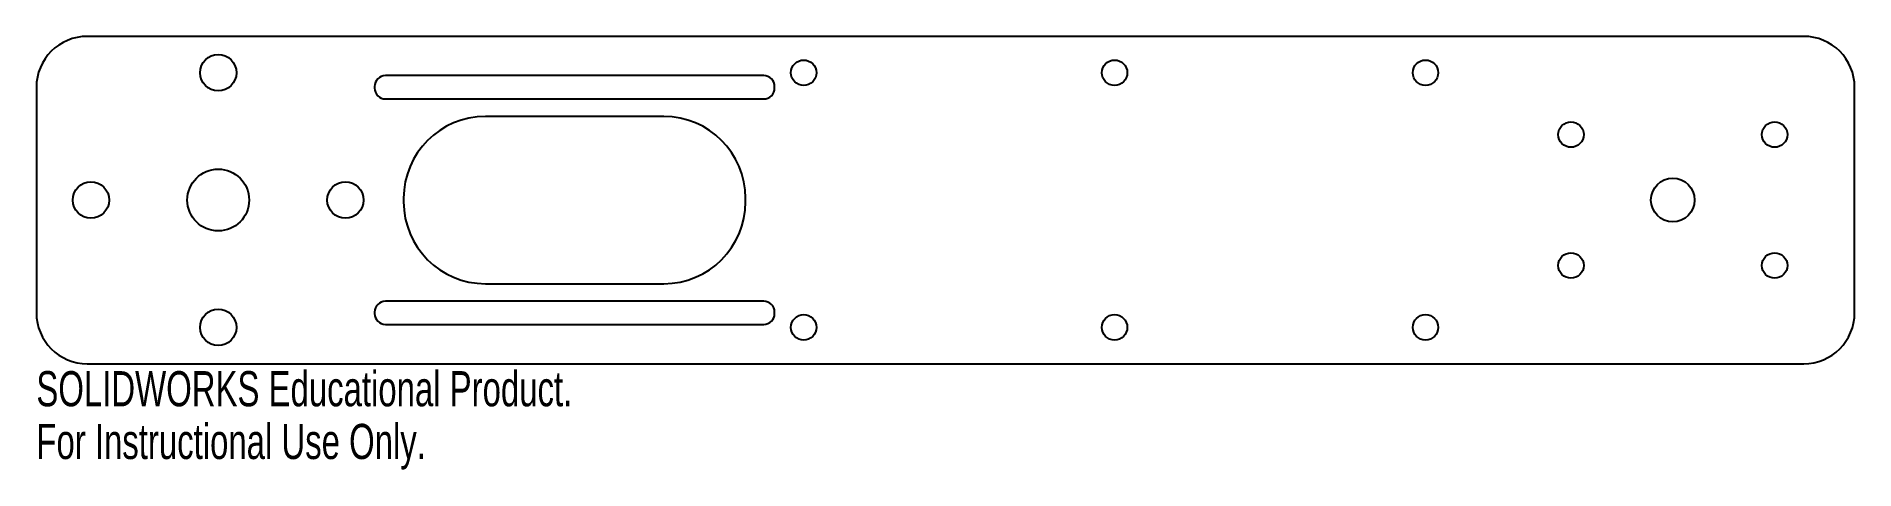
# Model space of a CAD drawing. Header units: millimetres. Extents: x -25 to 225, y -37 to 22.
import ezdxf

# ---------------------------------------------------------------- set-up
doc = ezdxf.new("R2010")
doc.units = ezdxf.units.MM
doc.styles.add('SLDTEXTSTYLE0', font='TXT', dxfattribs={"width": 0.7})

msp = doc.modelspace()

# ---------------------------------------------------------------- linework, layer by layer
at = {"color": 7, "linetype": 'Continuous', "lineweight": 25}
for p, q in [((218, 22.5), (-18, 22.5)), ((-25, 15.5), (-25, -15.5)), ((21.5, 15.6), (21.5, 15.4)), ((75, 17.1), (23, 17.1)), ((76.5, 15.4), (76.5, 15.6)), ((225, -15.5), (225, 15.5)), ((23, 13.9), (75, 13.9)), ((61.25, 11.5), (36.75, 11.5)), ((25.5, 0.25), (25.5, -0.25)), ((72.5, -0.25), (72.5, 0.25)), ((36.75, -11.5), (61.25, -11.5)), ((75, -13.9), (23, -13.9)), ((21.5, -15.4), (21.5, -15.6)), ((23, -17.1), (75, -17.1)), ((76.5, -15.6), (76.5, -15.4)), ((-18, -22.5), (218, -22.5))]:
    msp.add_line(p, q, dxfattribs=at)
for centre, radius in [((0, 17.5), 2.5), ((0, 17.5), 2.5), ((80.5, 17.5), 1.75), ((80.5, 17.5), 1.75), ((123.25, 17.5), 1.75), ((123.25, 17.5), 1.75), ((166, 17.5), 1.75), ((166, 17.5), 1.75), ((186, 9), 1.75), ((186, 9), 1.75), ((214, 9), 1.75), ((214, 9), 1.75), ((-17.5, 0), 2.5), ((-17.5, 0), 2.5), ((0, 0), 4.25), ((0, 0), 4.25), ((17.5, 0), 2.5), ((17.5, 0), 2.5), ((200, 0), 3), ((200, 0), 3), ((186, -9), 1.75), ((186, -9), 1.75), ((214, -9), 1.75), ((214, -9), 1.75), ((0, -17.5), 2.5), ((0, -17.5), 2.5), ((80.5, -17.5), 1.75), ((80.5, -17.5), 1.75), ((123.25, -17.5), 1.75), ((123.25, -17.5), 1.75), ((166, -17.5), 1.75), ((166, -17.5), 1.75)]:
    msp.add_circle(centre, radius, dxfattribs=at)
for centre, radius, start, end in [((-18, 15.5), 7, 90, 180), ((218, 15.5), 7, 0, 90), ((23, 15.6), 1.5, 90, 180), ((23, 15.4), 1.5, 180, 270), ((75, 15.6), 1.5, 0, 90), ((75, 15.4), 1.5, 270, 0), ((36.75, 0.25), 11.25, 90, 180), ((61.25, 0.25), 11.25, 0, 90), ((36.75, -0.25), 11.25, 180, 270), ((61.25, -0.25), 11.25, 270, 0), ((23, -15.4), 1.5, 90, 180), ((75, -15.4), 1.5, 0, 90), ((-18, -15.5), 7, 180, 270), ((23, -15.6), 1.5, 180, 270), ((75, -15.6), 1.5, 270, 0), ((218, -15.5), 7, 270, 0)]:
    msp.add_arc(centre, radius, start, end, dxfattribs=at)

# ---------------------------------------------------------------- texts
at = {"color": 7, "linetype": 'Continuous', "char_height": 4.8336, "attachment_point": 1, "style": 'SLDTEXTSTYLE0'}
for s, insert in [('SOLIDWORKS Educational Product.', (-25, -23.52)), ('For Instructional Use Only.', (-25, -30.77))]:
    msp.add_mtext(s, dxfattribs=dict(at, insert=insert))

doc.saveas('drawing.dxf')
